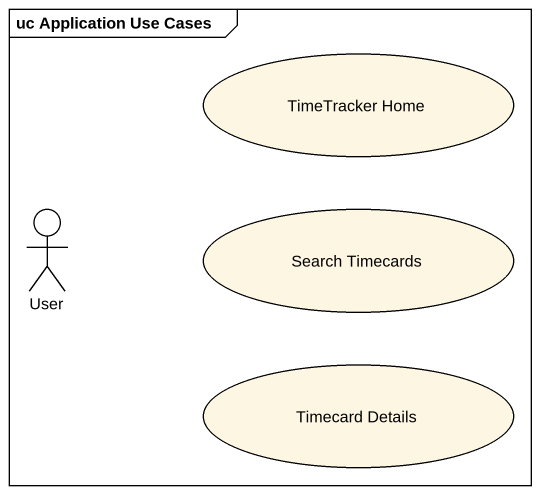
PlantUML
@startuml
mainframe uc Application Use Cases
usecase "TimeTracker Home" as TimeTracker_Home
actor User
usecase "Search Timecards" as Search_Timecards
usecase "Timecard Details" as Timecard_Details
@enduml
